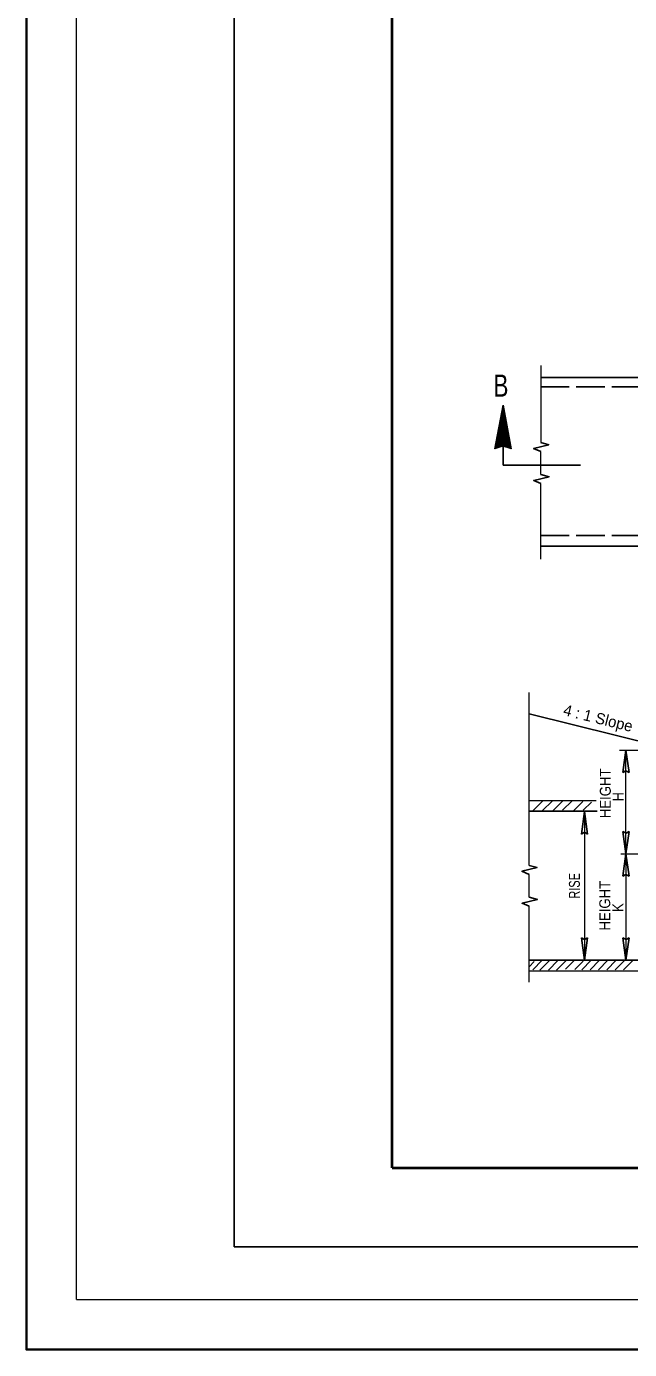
# Model space of a CAD drawing. Extents: x -48 to 552, y -178 to 186.
# Drawn here: x 182.2 to 239.6, y -178 to -52.1 of the extents above; entities that cross this region are included whole.
import ezdxf

# ---------------------------------------------------------------- set-up
doc = ezdxf.new("R2010")
doc.units = 0
doc.header["$LTSCALE"] = 0.45
doc.linetypes.add('LONG_DASHED', pattern=[7.5, 6, -1.5])
doc.layers.add('1', color=7, linetype='Continuous', lineweight=25)
doc.layers.add('15', color=7, linetype='Continuous', lineweight=13)

msp = doc.modelspace()

# ---------------------------------------------------------------- linework, layer by layer
at = {"layer": '1', "lineweight": 13}
for p, q in [((187.0174, -173.215), (187.0174, 56.7676)), ((231.1624, -84.3706), (231.1624, -91.6804)), ((231.1624, -92.7696), (231.1624, -92.5438)), ((231.1624, -94.72), (231.1624, -92.5438)), ((231.1624, -102.7947), (231.1624, -95.5789)), ((230.0527, -131.9217), (230.0527, -115.4704)), ((238.6474, -120.9568), (243.2193, -120.9568)), ((239.262, -130.8225), (239.262, -120.9568)), ((230.0527, -125.7529), (236.4237, -125.7529)), ((230.4218, -126.7112), (231.3274, -125.8058)), ((231.3377, -126.7112), (232.2432, -125.8058)), ((232.3241, -126.7112), (233.2297, -125.8058)), ((233.2402, -126.676), (234.1457, -125.7706)), ((234.2574, -126.7379), (235.1631, -125.8325)), ((235.2043, -126.6867), (235.9889, -125.901)), ((235.3057, -126.7656), (235.3057, -140.87)), ((238.7902, -130.8225), (243.2193, -130.8225)), ((239.262, -130.8225), (239.262, -140.9406)), ((230.0527, -134.9613), (230.0527, -132.785)), ((230.0527, -143.0213), (230.0527, -135.8202)), ((230.4028, -141.8487), (231.3078, -140.9433)), ((231.0724, -141.8839), (231.9774, -140.9785)), ((231.8827, -141.8839), (232.7877, -140.9785)), ((232.6578, -141.8839), (233.5628, -140.9785)), ((235.0535, -141.8487), (235.9585, -140.9433)), ((235.8485, -141.8487), (236.7537, -140.9433)), ((236.6441, -141.8487), (237.5489, -140.9433)), ((237.4393, -141.8487), (238.3448, -140.9433)), ((238.2349, -141.8487), (239.1406, -140.9433)), ((239.0306, -141.8487), (239.9356, -140.9433)), ((230.0527, -141.5621), (230.5427, -141.0722)), ((230.0527, -141.9531), (324.2668, -141.9531)), ((233.5137, -141.8027), (234.2991, -141.0168)), ((234.4077, -141.8335), (235.1931, -141.0477)), ((187.0174, -173.215), (546.9907, -173.215))]:
    msp.add_line(p, q, dxfattribs=at)
at = {"layer": '1', "lineweight": 40}
for q in [(217.0149, 44.2684), (541.9907, -160.7158)]:
    msp.add_line((217.0149, -160.7158), q, dxfattribs=at)
at = {"layer": '1'}
for p, q in [((231.1624, -85.5025), (243.5078, -85.5025)), ((227.5797, -93.8318), (227.5797, -90.4654)), ((227.5797, -93.8318), (234.9272, -93.8318)), ((231.1624, -101.5537), (243.5703, -101.5537)), ((230.0527, -117.4937), (258.4849, -124.5627)), ((239.261, -120.9573), (238.9685, -123.086)), ((239.261, -120.9573), (239.5535, -123.086)), ((230.0527, -126.7656), (236.5214, -126.7656)), ((235.3152, -126.8117), (235.0227, -128.9404)), ((235.3152, -126.8117), (235.6077, -128.9404)), ((239.2631, -130.8221), (238.9706, -128.6933)), ((239.2631, -130.8221), (239.5556, -128.6933)), ((239.261, -130.8229), (238.9685, -132.9517)), ((239.261, -130.8229), (239.5535, -132.9517)), ((235.3224, -140.9402), (235.0299, -138.8114)), ((235.3224, -140.9402), (235.6149, -138.8114)), ((239.2631, -140.9402), (238.9706, -138.8114)), ((239.2631, -140.9402), (239.5556, -138.8114)), ((230.0527, -140.9406), (324.2637, -140.9406)), ((202.0166, -168.215), (546.9907, -168.215))]:
    msp.add_line(p, q, dxfattribs=at)
at = {"layer": '1', "linetype": 'LONG_DASHED'}
for p, q in [((231.1624, -86.4072), (243.5078, -86.4072)), ((231.1624, -100.5412), (243.5439, -100.5412))]:
    msp.add_line(p, q, dxfattribs=at)
at = {"layer": '1', "lineweight": 35}
msp.add_lwpolyline([(551.9937, 92.1869), (182.2495, 92.1869), (182.2495, -177.99), (551.9937, -177.99)], close=True, dxfattribs=at)
at = {"layer": '1'}
for points in [[(202.0166, -168.215), (202.0166, 51.7684), (546.9907, 51.7684)], [(231.1624, -91.6804), (231.9264, -91.8975), (230.4702, -92.2472), (231.1624, -92.5438)], [(231.1624, -94.72), (231.9483, -94.9421), (230.4918, -95.2921), (231.1624, -95.5789)], [(239.5535, -123.086), (239.2581, -122.9213), (238.9685, -123.086)], [(235.6077, -128.9404), (235.3123, -128.7756), (235.0227, -128.9404)], [(238.9706, -128.6933), (239.2662, -128.8579), (239.5556, -128.6933)], [(230.0527, -131.9217), (230.8166, -132.1387), (229.3603, -132.4885), (230.0527, -132.785)], [(239.5535, -132.9517), (239.2581, -132.7868), (238.9685, -132.9517)], [(230.0527, -134.9613), (230.8385, -135.1833), (229.382, -135.5333), (230.0527, -135.8202)], [(235.6149, -138.8114), (235.3193, -138.976), (235.0299, -138.8114)], [(238.9706, -138.8114), (239.2662, -138.976), (239.5556, -138.8114)]]:
    msp.add_lwpolyline(points, dxfattribs=at)
at = {"layer": '15'}
for p, q in [((227.807, -89.3617), (227.3524, -89.3617)), ((227.8012, -89.3314), (227.3578, -89.3314)), ((227.7957, -89.301), (227.3639, -89.301)), ((227.7895, -89.2714), (227.3697, -89.2714)), ((227.3752, -92.0914), (227.3752, -89.2389)), ((227.7848, -89.2406), (227.3752, -89.2406)), ((227.7785, -89.2106), (227.3814, -89.2106)), ((227.7732, -89.1802), (227.3868, -89.1802)), ((227.7674, -89.1492), (227.3928, -89.1492)), ((227.7624, -89.1192), (227.3982, -89.1192)), ((227.7566, -89.0883), (227.4039, -89.0883)), ((227.4056, -92.0802), (227.4056, -89.0789)), ((227.7514, -89.0592), (227.4102, -89.0592)), ((227.7452, -89.0279), (227.4156, -89.0279)), ((227.7402, -88.9979), (227.4216, -88.9979)), ((227.7345, -88.9672), (227.4274, -88.9672)), ((227.7291, -88.9372), (227.4337, -88.9372)), ((227.436, -92.07), (227.436, -88.9193)), ((227.7232, -88.906), (227.4389, -88.906)), ((227.7178, -88.8758), (227.4445, -88.8758)), ((227.7118, -88.846), (227.4506, -88.846)), ((227.7064, -88.815), (227.456, -88.815)), ((227.7007, -88.785), (227.462, -88.785)), ((227.4664, -92.0597), (227.4664, -88.7592)), ((227.6949, -88.7542), (227.4674, -88.7542)), ((227.6895, -88.7242), (227.4735, -88.7242)), ((227.6839, -88.6942), (227.4797, -88.6942)), ((227.6789, -88.6629), (227.4847, -88.6629)), ((227.6731, -88.6327), (227.4903, -88.6327)), ((227.6677, -88.6027), (227.4966, -88.6027)), ((227.4972, -92.0493), (227.4972, -88.5989)), ((227.6623, -88.5727), (227.5018, -88.5727)), ((227.6562, -88.5417), (227.5081, -88.5417)), ((227.6507, -88.5117), (227.5137, -88.5117)), ((227.6456, -88.4813), (227.5195, -88.4813)), ((227.6397, -88.4508), (227.5253, -88.4508)), ((227.5272, -92.0392), (227.5272, -88.4385)), ((227.6339, -88.4204), (227.5316, -88.4204)), ((227.6287, -88.3902), (227.5366, -88.3902)), ((227.6231, -88.3602), (227.5422, -88.3602)), ((227.6177, -88.3293), (227.5481, -88.3293)), ((227.6127, -88.2993), (227.5535, -88.2993)), ((227.5578, -92.0279), (227.5578, -88.2783)), ((227.606, -88.2685), (227.5603, -88.2685)), ((227.6008, -88.2379), (227.5657, -88.2379)), ((227.5953, -88.2079), (227.571, -88.2079)), ((227.5895, -88.1779), (227.5772, -88.1779)), ((227.5843, -88.1471), (227.5832, -88.1471)), ((227.5878, -92.0375), (227.5878, -88.1693)), ((227.6181, -92.0481), (227.6181, -88.3356)), ((227.6487, -92.0581), (227.6487, -88.5014)), ((227.6791, -92.0675), (227.6791, -88.6672)), ((227.7093, -92.0781), (227.7093, -88.8329)), ((227.7402, -92.0877), (227.7402, -88.9988)), ((227.771, -92.0987), (227.771, -89.1646)), ((227.8006, -92.1077), (227.8006, -89.3312)), ((228.0352, -90.6075), (227.1166, -90.6075)), ((228.0287, -90.5771), (227.1216, -90.5771)), ((228.0237, -90.5467), (227.1273, -90.5467)), ((227.1327, -92.1752), (227.1327, -90.5198)), ((228.0182, -90.5164), (227.1331, -90.5164)), ((228.0122, -90.4854), (227.1389, -90.4854)), ((228.0074, -90.4556), (227.1447, -90.4556)), ((228.0014, -90.4248), (227.1506, -90.4248)), ((227.9957, -90.3946), (227.1566, -90.3946)), ((227.9903, -90.3642), (227.162, -90.3642)), ((227.1624, -92.1642), (227.1624, -90.3602)), ((227.9845, -90.3337), (227.1677, -90.3337)), ((227.9789, -90.3033), (227.1735, -90.3033)), ((227.9737, -90.2733), (227.1795, -90.2733)), ((227.9678, -90.2429), (227.1853, -90.2429)), ((227.9622, -90.2122), (227.1907, -90.2122)), ((227.1928, -92.1543), (227.1928, -90.1996)), ((227.9568, -90.1818), (227.1968, -90.1818)), ((227.9514, -90.1514), (227.2022, -90.1514)), ((227.946, -90.1214), (227.2085, -90.1214)), ((227.9403, -90.0914), (227.2141, -90.0914)), ((227.9345, -90.0608), (227.2195, -90.0608)), ((227.2235, -92.1439), (227.2235, -90.04)), ((227.9287, -90.0304), (227.2253, -90.0304)), ((227.9231, -90), (227.2316, -90)), ((227.9181, -89.9696), (227.2368, -89.9696)), ((227.9127, -89.9392), (227.2431, -89.9392)), ((227.9068, -89.9089), (227.2481, -89.9089)), ((227.2537, -92.1337), (227.2537, -89.8796)), ((227.9012, -89.8785), (227.2545, -89.8785)), ((227.8962, -89.8481), (227.2603, -89.8481)), ((227.8903, -89.8177), (227.266, -89.8177)), ((227.8843, -89.7873), (227.2718, -89.7873)), ((227.8793, -89.7567), (227.2774, -89.7567)), ((227.8731, -89.7262), (227.2839, -89.7262)), ((227.2841, -92.1218), (227.2841, -89.7189)), ((227.8678, -89.6958), (227.2891, -89.6958)), ((227.8624, -89.6654), (227.2943, -89.6654)), ((227.8566, -89.6352), (227.3007, -89.6352)), ((227.851, -89.6052), (227.306, -89.6052)), ((227.846, -89.5743), (227.3118, -89.5743)), ((227.3145, -92.1123), (227.3145, -89.5589)), ((227.8402, -89.5439), (227.3177, -89.5439)), ((227.8347, -89.5135), (227.3241, -89.5135)), ((227.8287, -89.4835), (227.3295, -89.4835)), ((227.8233, -89.4533), (227.3347, -89.4533)), ((227.8181, -89.4225), (227.341, -89.4225)), ((227.3453, -92.1017), (227.3453, -89.3989)), ((227.8127, -89.3929), (227.346, -89.3929)), ((227.831, -92.1181), (227.831, -89.4963)), ((227.8612, -92.1275), (227.8612, -89.6629)), ((227.892, -92.1377), (227.892, -89.8285)), ((227.922, -92.1481), (227.922, -89.9946)), ((227.9524, -92.1583), (227.9524, -90.16)), ((227.9828, -92.1679), (227.9828, -90.3264)), ((228.0131, -92.1781), (228.0131, -90.4918)), ((228.2691, -91.8833), (226.8739, -91.8833)), ((228.2627, -91.8529), (226.8799, -91.8529)), ((228.2577, -91.8225), (226.8858, -91.8225)), ((226.8897, -92.2589), (226.8897, -91.8006)), ((228.2523, -91.7917), (226.8914, -91.7917)), ((228.2457, -91.7621), (226.8972, -91.7621)), ((228.2407, -91.7314), (226.9027, -91.7314)), ((228.2357, -91.701), (226.9089, -91.701)), ((228.2291, -91.6706), (226.9143, -91.6706)), ((226.9197, -92.2489), (226.9197, -91.6406)), ((228.2239, -91.6406), (226.9197, -91.6406)), ((228.2181, -91.6097), (226.9257, -91.6097)), ((228.2127, -91.5792), (226.9318, -91.5792)), ((228.2072, -91.5492), (226.9377, -91.5492)), ((228.2016, -91.5187), (226.9433, -91.5187)), ((228.1962, -91.4883), (226.9491, -91.4883)), ((226.9507, -92.2383), (226.9507, -91.4806)), ((228.1907, -91.4579), (226.9545, -91.4579)), ((228.1852, -91.4277), (226.961, -91.4277)), ((228.1797, -91.3972), (226.966, -91.3972)), ((228.1735, -91.3662), (226.9718, -91.3662)), ((228.1678, -91.336), (226.9778, -91.336)), ((226.9803, -92.2283), (226.9803, -91.3208)), ((228.1631, -91.306), (226.9835, -91.306)), ((228.1573, -91.2758), (226.9891, -91.2758)), ((228.151, -91.2454), (226.9949, -91.2454)), ((228.1464, -91.215), (227.001, -91.215)), ((228.1402, -91.1842), (227.0064, -91.1842)), ((227.0112, -92.2168), (227.0112, -91.16)), ((228.1349, -91.1538), (227.0128, -91.1538)), ((228.1293, -91.1233), (227.0178, -91.1233)), ((228.1235, -91.0929), (227.0237, -91.0929)), ((228.1178, -91.0627), (227.0297, -91.0627)), ((228.1124, -91.0322), (227.0352, -91.0322)), ((227.0416, -92.2067), (227.0416, -91.0002)), ((228.107, -91.0023), (227.0416, -91.0023)), ((228.1016, -90.9721), (227.047, -90.9721)), ((228.0956, -90.9412), (227.0528, -90.9412)), ((228.0902, -90.9112), (227.0587, -90.9112)), ((228.0852, -90.8812), (227.0641, -90.8812)), ((228.0787, -90.8504), (227.0697, -90.8504)), ((227.0718, -92.1964), (227.0718, -90.84)), ((228.0737, -90.8202), (227.076, -90.8202)), ((228.0683, -90.7897), (227.0814, -90.7897)), ((228.0624, -90.7593), (227.0874, -90.7593)), ((228.057, -90.7285), (227.0932, -90.7285)), ((228.052, -90.6981), (227.0985, -90.6981)), ((227.1018, -92.1856), (227.1018, -90.6796)), ((228.046, -90.6683), (227.1047, -90.6683)), ((228.0402, -90.6379), (227.1107, -90.6379)), ((228.0435, -92.1877), (228.0435, -90.6575)), ((228.0737, -92.1983), (228.0737, -90.8235)), ((228.1043, -92.2085), (228.1043, -90.9892)), ((228.1349, -92.2185), (228.1349, -91.1556)), ((228.1653, -92.2283), (228.1653, -91.3208)), ((228.1953, -92.2383), (228.1953, -91.4871)), ((228.2258, -92.2489), (228.2258, -91.6525)), ((228.256, -92.2585), (228.256, -91.8192)), ((226.7981, -92.2902), (226.7981, -92.2806)), ((226.8353, -92.2781), (226.7989, -92.2781)), ((226.9231, -92.2472), (226.8047, -92.2472)), ((227.0112, -92.2172), (226.8103, -92.2172)), ((227.0993, -92.1871), (226.8166, -92.1871)), ((227.187, -92.1567), (226.8218, -92.1567)), ((227.2752, -92.1258), (226.8278, -92.1258)), ((226.8289, -92.2806), (226.8289, -92.1202)), ((227.3624, -92.0962), (226.8335, -92.0962)), ((227.4506, -92.0654), (226.8393, -92.0654)), ((227.5387, -92.0348), (226.8448, -92.0348)), ((228.2906, -92.0043), (226.8512, -92.0043)), ((228.2852, -91.9739), (226.8566, -91.9739)), ((226.8589, -92.2693), (226.8589, -91.9608)), ((228.2789, -91.9435), (226.8622, -91.9435)), ((228.2745, -91.9135), (226.8681, -91.9135)), ((228.2957, -92.0348), (227.5797, -92.0348)), ((228.3016, -92.0654), (227.672, -92.0654)), ((228.3072, -92.0962), (227.7635, -92.0962)), ((228.3128, -92.1258), (227.856, -92.1258)), ((228.3189, -92.1567), (227.9472, -92.1567)), ((228.3241, -92.1871), (228.0402, -92.1871)), ((228.3302, -92.2172), (228.1312, -92.2172)), ((228.3349, -92.2472), (228.2235, -92.2472)), ((228.2866, -92.2687), (228.2866, -91.9842)), ((228.3406, -92.2781), (228.3149, -92.2781)), ((228.3168, -92.2785), (228.3168, -92.1506))]:
    msp.add_line(p, q, dxfattribs=at)
msp.add_lwpolyline([(226.7962, -92.2912), (227.5835, -88.1433), (228.3428, -92.2873), (227.5582, -92.0275)], close=True, dxfattribs=at)

# ---------------------------------------------------------------- texts
at = {"layer": '1', "width": 0.75}
msp.add_text('B', height=2.105, dxfattribs=at).set_placement((226.6732, -87.3277))
at = {"layer": '1'}
msp.add_text('4 : 1 Slope', height=1.052, rotation=346.08, dxfattribs=at).set_placement((233.2287, -117.6146))
for s, width, p in [('HEIGHT', 0.9, (237.8199, -127.44)), ('H', 0.85, (239.0495, -125.821)), ('RISE', 0.75, (234.8787, -135.0939)), ('HEIGHT', 0.9, (237.7677, -138.1271)), ('K', 0.9, (239.0147, -136.3579))]:
    msp.add_text(s, height=1.041, rotation=90, dxfattribs=dict(at, width=width)).set_placement(p)

doc.saveas('drawing.dxf')
